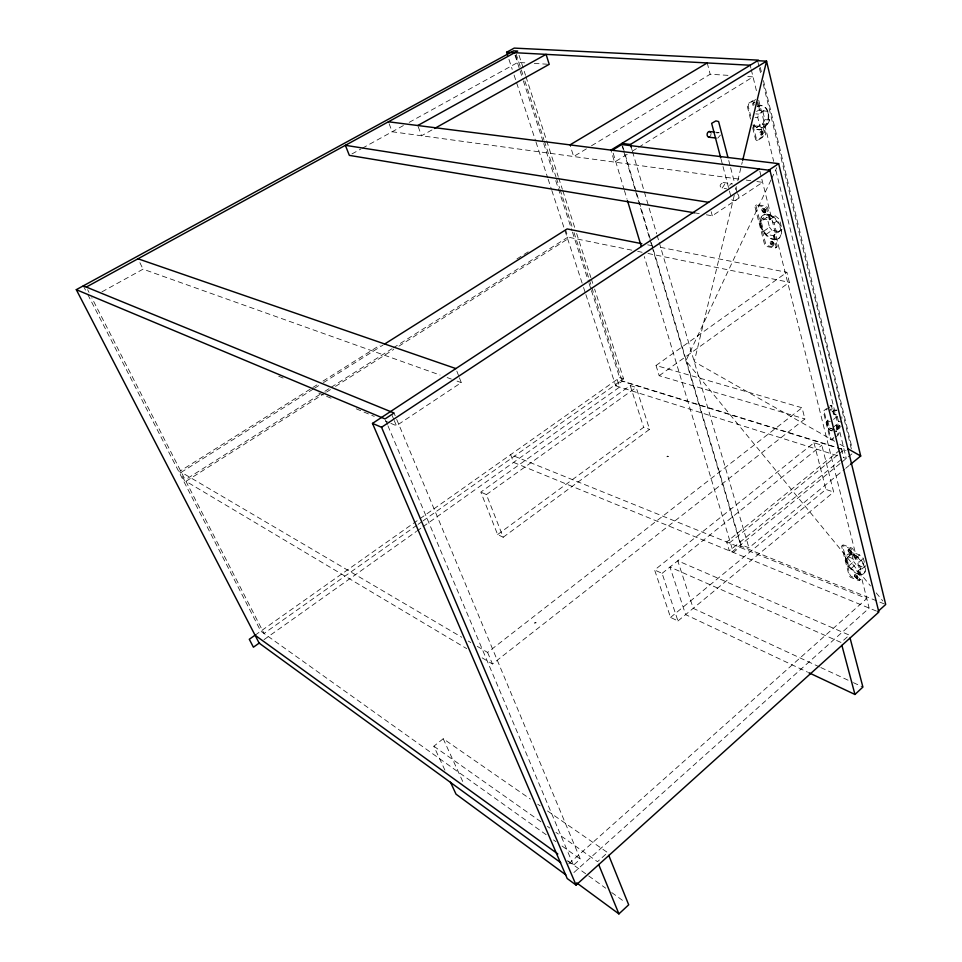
<?xml version="1.0" encoding="UTF-8"?>
<svg xmlns="http://www.w3.org/2000/svg" width="962" height="962" viewBox="0 0 962 962"><rect width="100%" height="100%" fill="white"/><g stroke="black" fill="none" stroke-linecap="round" stroke-linejoin="round"><path stroke-width="0.72" stroke-dasharray="4.81 3.61" d="M761.928 127.994L759.944 126.359L757.767 117.532L758.525 114.129L764.249 110.498L767.604 111.291L769.732 120.094L767.616 124.351L761.928 127.994L756.565 127.465L754.581 125.842L753.955 123.328M834.98 430.086L829.509 427.898L827.777 420.887L828.462 417.929M734.259 195.382L694.251 361.7L834.679 441.269M735.665 189.55L736.363 186.628M737.77 180.796L742.327 161.82M729.665 185.401L730.627 183.862L732.551 183.958M720.406 135.089L717.76 138.167M761.134 221.32L762.132 218.747L768.025 214.742L775.264 215.897L779.485 219.324L781.962 229.317L773.304 235.618L766.089 234.367L763.66 231.241L761.134 221.32L767.003 217.316L768.025 214.742M830.927 410.521L830.879 409.319M753.955 103.595L754.016 105.05M770.983 179.978L685.93 360.786L870.478 585.918M771.62 178.607L776.731 167.737M833.561 411.171L833.862 414.153L836.712 414.285L838.431 421.296L836.567 425.168L837.313 428.246M758.874 106.157L759.355 110.077L762.698 110.87L764.838 119.649L762.734 123.882L764.177 127.85M710.605 136.171L711.11 133.345M859.583 554.942L854.617 559.259L852.536 550.973A2.164 1.13 47.8 0 0 850.492 548.701L842.952 545.875A2.14 1.118 48 0 0 841.774 546.921L849.001 575.252A2.128 1.094 47.5 0 0 851.009 577.501L858.489 580.447A2.14 1.094 47.3 0 0 859.691 579.461L857.635 571.308L850.925 568.698L848.773 565.909L846.837 558.273L852.849 552.404L859.583 554.942L863.383 558.369L865.283 566.053L860.786 569.985L858.092 570.911L858.946 574.338L859.379 573.881M846.837 558.273L852.849 552.404M849.218 550.408C855.038 557.202 847.63 543.843 850.648 552.02M849.891 549.819L849.807 549.951A2.152 1.13 47.8 0 0 848.183 551.094A2.152 1.13 47.8 0 0 851.069 553.066L851.442 552.741M855.567 575.577C861.387 582.335 853.955 569.047 856.998 577.164M856.24 574.987L857.671 576.575M771.572 242.304C770.201 244.733 775.131 244.781 773.652 242.34C770.754 240.813 773.087 242.652 772.907 244.276M772.378 241.751L772.233 241.883A2.381 1.455 55.5 0 0 770.249 243.158A2.381 1.455 55.5 0 0 773.304 245.454L773.568 245.274A2.381 1.455 55.5 0 0 772.642 241.618A2.381 1.455 55.5 0 0 770.514 242.977A2.381 1.455 55.5 0 0 773.568 245.274M573.917 872.522L869.155 608.092L759.283 168.987M567.352 860.822L573.436 865.211L580.314 859.066L395.767 417.171M568.686 863.888L866.774 598.544L510.63 454.665L513.552 462.397L878.859 612.06M859.499 580.423L860.401 579.629M857.635 571.308L862.577 566.991L865.283 566.053M860.786 569.985L858.874 562.301L863.383 558.369M848.773 565.909L853.715 561.628L851.791 553.992M850.925 568.698L855.867 564.405L862.577 566.991M854.653 555.002L855.062 558.862L858.874 562.301M845.851 560.75A12.542 6.506 47.5 0 1 852.813 554.773L854.496 555.531A12.542 6.506 47.5 0 1 864.718 568.001A12.542 6.506 47.5 0 1 859.234 574.422L857.635 573.929A12.542 6.506 47.5 0 1 845.851 560.75L846.307 560.389A12.542 6.518 47.5 0 1 853.27 554.377L854.953 555.146A12.542 6.518 47.5 0 1 865.175 567.604A12.542 6.518 47.5 0 1 859.679 574.025L858.08 573.532A12.542 6.518 47.5 0 1 846.295 560.353M841.942 545.935L842.856 545.153M677.969 620.959L833.669 492.051L821.825 445.214L813.984 442.773L654.617 569.997L670.55 617.412L677.969 620.959L662.096 573.352L654.617 569.997M653.438 249.831L740.92 544.6L748.941 547.823L844.564 469.264M845.718 468.314L849.169 465.476M670.55 617.412L825.913 489.417L833.669 492.051M731.998 551.899L840.824 462.95M841.678 462.241L853.21 452.825M884.306 603.92L740.981 546.175L733.321 552.441L644.299 256.565M841.269 459.499L729.352 550.817L726.659 541.943L839.104 450.733M716.726 132.936L719.167 132.708M729.316 543.013L838.359 454.413M839.513 453.475L844.155 449.699L839.874 448.376M781.962 229.317L773.845 235.245L774.963 239.694L775.468 239.237M662.096 573.352L821.825 445.214M833.838 437.554L831.637 439.321A1.816 1.154 -72.2 0 1 830.098 438.78L823.604 412.71A1.84 1.178 -72.9 0 1 824.422 410.245L826.647 408.501M840.175 427.308L836.243 430.459L829.509 427.898M833.152 427.381L836.098 425.036L841.161 426.527M444.925 770.189L433.838 746.223L443.217 738.744L530.327 799.061M833.525 419.408L838.467 415.476L833.405 414.021L831.553 406.457A1.828 1.178 -73.1 0 0 829.99 405.868M829.797 407.01L825.336 410.509A1.84 1.178 -72.9 0 0 824.518 412.975L831.012 439.057A1.816 1.154 -72.2 0 0 832.551 439.598L838.034 435.197A1.816 1.154 -72.4 0 0 838.852 432.768L837.024 425.3M482.154 657.852L492.46 663.984L804.917 418.951L802.043 407.768L656.036 365.488L659.198 375.709L804.917 418.951M477.272 646.356L487.602 652.44L802.043 407.768M503.21 537.241L649.578 429.341L636.195 387.433L630.218 385.57L480.808 492.087L497.631 534.559L503.21 537.241L486.411 494.588L480.808 492.087M497.631 534.559L643.638 427.32L649.578 429.341M659.198 375.709L789.369 282.323L786.868 272.318L659.427 247.15M486.411 494.588L636.195 387.433M656.036 365.488L786.868 272.318M416.907 525.204L264.021 633.465L91.763 297.715M418.133 524.338L421.801 521.741M423.027 520.875L623.604 378.836L594.6 289.057M585.882 294.588L615.716 385.822L622.173 381.241L835.99 447.486M264.033 639.646L416.318 531.481M416.931 531.036L422.438 527.128M423.039 526.695L619.624 387.049L617.135 379.413L838.443 447.931M255.05 635.209L619.672 377.633L623.604 378.836M775.564 247.871L776.623 247.138M766.089 234.367L771.933 230.339L779.16 231.565M776.623 232.996L774.121 222.992L779.485 219.324M763.66 231.241L769.504 227.224L767.003 217.316M762.132 218.747L769.372 219.925L775.264 215.897M769.311 214.682L769.901 219.552L774.121 222.992M760.341 225.433A14.009 8.646 56 0 1 767.279 214.658L769.095 215.127A14.009 8.646 56 0 1 780.639 228.848A14.009 8.646 56 0 1 775.264 239.706L773.544 239.586A14.009 8.646 56 0 1 760.341 225.433L760.882 225.12M765.091 212.686A2.417 1.491 56.6 0 0 764.682 209.079A2.417 1.491 56.6 0 0 762.169 209.908A2.417 1.491 56.6 0 0 765.091 212.686L765.319 212.566M763.311 209.56L764.117 209.007M764.646 211.568L765.463 211.015M755.471 205.591L756.553 204.87M390.873 423.388L396.416 425.709L461.279 382.611L459.307 377.501M706.361 214.791L712.289 215.777L762.613 182.323L756.661 181.517M832.07 411.652L833.308 410.846A10.618 6.794 -72.7 0 1 837.012 410.209M832.527 411.784L833.765 410.978A10.618 6.794 -72.7 0 1 837.469 410.341M756.565 127.465L762.241 123.833L767.616 124.351M319.841 394.492L184.391 480.387L179.738 471.332L311.592 388.275M324.903 391.269L329.966 388.059M331.229 387.265L391.991 348.725M393.254 347.919L567.953 237.133L565.548 229.774M325.372 392.821L185.967 481.325L466.702 648.641M326.635 392.015L330.435 389.61M335.51 386.387L393.795 349.374M398.869 346.164L569.949 237.542L631.793 250.168M756.577 111.484L758.862 110.041L764.249 110.498M312.854 387.482L317.929 384.283M323.004 381.084L380.05 345.142M516.967 258.886L529.641 250.902M313.311 389.021L181.313 472.258L461.76 637.241M314.574 388.215L322.198 383.417M323.46 382.611L383.116 344.997M755.675 99.591L749.218 103.631A2.104 1.455 -82.5 0 0 748.304 106.409L750.697 115.993M627.236 154.293L614.526 162.109L610.906 150.108M632.323 151.166L637.397 148.04M638.672 147.258L753.03 76.888L745.646 76.431M586.411 148.833L573.653 156.529L570.394 146.188M591.51 145.767L710.16 74.242L729.376 75.433M431.962 129.93L421.536 135.762L417.785 125.517M101.948 291.847L143.061 269.168L440.067 375.048M351.936 153.944L361.015 148.93M362.313 148.22L403.944 125.252M409.175 122.366L517.857 62.41L525.324 62.867M851.334 551.43L849.807 549.951A2.152 1.13 47.8 0 1 851.069 553.066M757.202 106.698L758.633 105.988A12.157 8.321 -82 0 1 767.844 112.638A12.157 8.321 -82 0 1 763.924 127.609L762.589 128.655A12.157 8.321 -82 0 1 753.33 126.25M757.695 106.734L759.126 106.036A12.157 8.321 -82 0 1 768.325 112.686A12.157 8.321 -82 0 1 764.417 127.657L763.082 128.704A12.157 8.321 -82 0 1 752.993 124.675M773.701 243.723L772.606 243.374L772.233 241.883A2.381 1.455 55.5 0 1 773.304 245.454M761.748 132.047C759.343 132.756 762.541 135.714 763.034 133.237C761.868 130.543 762.77 133.285 761.471 134.103M762.481 132.119L761.627 133.057L762.193 134.175M722.113 188.035C731.625 176.407 710.221 187.193 726.454 188.66M534.283 63.42L549.218 64.334M762.698 110.87L767.604 111.291M755.831 113.889L758.525 114.129M755.086 117.292L757.767 117.532M764.838 119.649L769.732 120.094M754.581 125.842L759.944 126.359M761.639 131L761.892 131.024A2.068 1.419 -81.5 0 1 762.253 134.5A2.068 1.419 -81.5 0 1 759.944 133.586A2.068 1.419 -81.5 0 1 761.88 131.06M715.536 132.167L718.482 132.467M756.553 140.175L757.527 140.272M738.816 179.076L392.159 131.758L388.407 121.777M746.247 180.086L750.709 180.7M723.111 182.491L731.878 183.73M694.516 212.818L700.432 213.804M647.715 244.841L652.104 245.707M637.686 251.371L642.111 252.272M647.991 253.475L789.369 282.323M830.94 405.651L831.853 405.916M838.431 421.296L841.882 422.306M827.777 420.887L830.302 421.621M835.918 431.204L835.689 431.132A1.816 1.154 -72.4 0 1 836.315 431.697M831.457 430.687L831.914 430.82A10.618 6.794 -72.7 0 1 828.583 417.376M830.699 439.55L831.613 439.838M837.421 447.931L846.031 450.601M615.716 385.822L837.746 455.772M843.433 457.563L846.295 458.477L775.456 168.639M447.138 377.561L451.382 379.076M457.034 381.096L461.279 382.611M847.883 556.697L854.617 559.259M278.667 376.19L285.594 379.1M318.843 393.085L331.313 398.328M356.241 408.814L374.254 416.39M385.341 421.055L389.49 422.799M819.468 666.919L693.229 608.333L677.765 560.774L849.302 635.112L841.125 642.484L669.961 567.039L685.629 614.622L807.539 672.113M820.827 667.544L852.043 682.034M853.402 682.671L862.902 687.072M839.886 444.228L845.081 447.174M468.217 641.041L470.803 642.556M537.698 804.16L540.151 805.867M547.51 810.954L607.635 852.585L597.522 861.687L555.988 832.395M433.838 746.223L541.329 822.053M547.438 826.358L549.879 828.09M546.163 834.715L260.786 631.156L87.422 293.843M553.487 839.934L555.928 841.678M562.024 846.019L580.314 859.066M568.109 861.05L587.493 875.059M588.708 875.937L605.675 888.179M611.736 892.556L625.059 902.188M876.19 592.881L882.851 600.997M769.504 227.224L771.933 230.339M853.715 561.628L855.867 564.405M87.638 289.67L89.033 292.388M83.309 285.834L86.736 292.508M139.899 262.674L143.061 269.168M443.217 738.744L463.275 782.671M385.63 420.322L387.373 424.458M387.963 425.841L573.436 865.211M487.602 652.44L492.46 663.984M394.035 413.011L395.19 415.776M392.111 415.428L393.723 419.288M394.264 420.574L396.416 425.709M731.733 199.723C734.403 202.645 742.255 198.052 737.385 193.687M456.842 371.128L458.814 376.226M508.946 59.379L512.217 69.36M514.081 75.06L535.521 140.632M535.99 142.063L547.643 177.693M548.112 179.124L551.382 189.105M551.839 190.524L583.08 286.039M583.549 287.458L585.413 293.169M515.608 55.459L517.857 62.41M515.007 55.123L519.636 69.396M520.105 70.827L522.883 79.389M523.34 80.808L543.253 142.172M543.722 143.603L553.908 175M555.759 180.7L571.969 230.652M572.438 232.07L588.648 282.022M589.105 283.441L590.957 289.153M591.426 290.584L619.672 377.633M519.071 55.327L525.517 75.289M525.973 76.707L546.236 139.418M546.693 140.837L558.213 176.467M558.669 177.898L562.361 189.298M562.818 190.716L574.795 227.778M576.635 233.477L590.908 277.657M591.365 279.076L592.748 283.357M516.089 53.824L523.039 75.264M524.891 80.988L543.891 139.61M544.348 141.041L555.928 176.78M556.397 178.21L559.643 188.215M560.1 189.646L572.149 226.828M574.001 232.539L588.828 278.295M589.285 279.726L622.173 381.241M630.218 385.57L643.638 427.32M613.191 153.162L623.989 189.069M624.422 190.5L627.02 199.122M621.729 144.553L623.436 150.312M623.857 151.743L649.506 238.119M649.939 239.562L651.647 245.322M652.068 246.753L740.981 546.175M622.727 146.308L636.375 192.316M636.808 193.759L650.889 241.209M651.31 242.64L653.018 248.388M631.276 147.342L632.118 150.228M632.539 151.659L643.975 190.56M644.396 192.003L656.673 233.778M657.094 235.221L658.79 240.981M659.211 242.424L748.941 547.823M711.195 211.736L712.289 215.777M721.115 159.367L722.63 165.127M723.015 166.57L729.076 189.622M729.449 191.053L730.964 196.813M728.739 160.498L730.242 166.27M730.627 167.713L734.379 182.143M735.882 187.915L737.012 192.244M707.238 62.939L710.16 74.242M813.984 442.773L825.913 489.417M770.442 219.192L767.736 208.393A2.417 1.503 56.6 0 0 765.439 205.952L757.347 204.714A2.405 1.479 56.8 0 0 756.168 206.602L765.548 243.398A2.369 1.443 55.6 0 0 767.784 245.803L775.829 247.258A2.381 1.467 55.4 0 0 777.031 245.466L774.374 234.872M855.519 558.465L853.438 550.18A2.152 1.13 47.8 0 0 851.394 547.907L843.866 545.093A2.14 1.118 48 0 0 842.676 546.151L849.891 574.47A2.128 1.094 47.5 0 0 851.899 576.719L859.379 579.653A2.14 1.106 47.3 0 0 860.581 578.667L858.537 570.526M769.372 219.925L766.654 209.127A2.417 1.503 56.6 0 0 764.357 206.686L756.264 205.435A2.405 1.479 56.8 0 0 755.086 207.323L764.489 244.132A2.369 1.443 55.6 0 0 766.726 246.537L774.771 248.004A2.381 1.467 55.4 0 0 775.973 246.212L773.304 235.618M753.066 125.553L756.433 139.105A2.068 1.419 -81.4 0 0 758.26 140.091L764.61 136.003A2.068 1.419 -81.5 0 0 765.511 133.261L763.227 123.93M750.516 119.108L747.33 106.325A2.104 1.455 -82.5 0 1 748.244 103.547L754.689 99.519A2.104 1.443 -82.6 0 1 755.254 99.326M752.633 127.633L755.471 138.997A2.068 1.419 -81.4 0 0 757.298 139.983L763.636 135.895A2.068 1.419 -81.5 0 0 764.537 133.165L762.241 123.833M756.866 101.912L758.862 110.041M836.098 425.036L837.938 432.491A1.804 1.154 -72.4 0 1 837.12 434.92M841.425 448.857L843.578 457.611M750.18 65.236L750.901 68.146M751.25 69.601L756.95 92.905M758.729 100.18L773.676 161.351M757.852 102.02L759.836 110.125M834.319 414.285L832.467 406.71A1.828 1.178 -73.1 0 0 830.903 406.132M757.96 62.169L759.018 66.546M759.367 68.013L761.134 75.313M763.251 84.067L851.382 449.074M760.293 67.448L761.351 71.825M763.455 80.58L852.152 448.448M754.785 102.176A2.092 1.443 -82.5 0 0 752.861 103.8A2.092 1.443 -82.5 0 0 753.967 106.265A2.104 1.443 -82.5 0 1 753.042 104.365A2.104 1.443 -82.5 0 1 754.028 102.297M754.28 102.176A2.104 1.443 -82.5 0 1 755.026 102.188M839.513 425.288A10.618 6.794 -72.7 0 1 837.529 428.102L836.375 429.184A10.618 6.794 -72.7 0 1 835.148 430.014M832.659 430.772A10.618 6.794 -72.7 0 1 828.126 417.243M841.822 416.726A10.618 6.794 -72.7 0 1 841.87 418.446M839.97 425.42A10.618 6.794 -72.7 0 1 837.986 428.234L836.832 429.329A10.618 6.794 -72.7 0 1 835.605 430.146M835.713 431.192A1.816 1.154 -72.4 0 1 836.543 431.77M830.964 408.97A1.828 1.178 -73 0 1 830.927 410.161M535.401 622.39L534.475 623.111L536.171 622.799L535.401 622.39M667.688 456.18L666.906 456.77L668.434 456.457L667.688 456.18M775.793 239.346L774.085 239.225A14.009 8.658 56 0 1 760.87 225.072A14.009 8.658 56 0 1 767.82 214.285L769.636 214.766A14.009 8.658 56 0 1 781.18 228.475A14.009 8.658 56 0 1 775.793 239.346M762.505 134.524A2.068 1.419 -81.5 0 0 762.132 131.085A2.068 1.419 -81.5 0 0 760.184 133.61A2.068 1.419 -81.5 0 0 762.505 134.524M761.904 210.101A2.417 1.491 56.6 0 0 764.814 212.867A2.417 1.491 56.6 0 0 764.417 209.259A2.417 1.491 56.6 0 0 761.904 210.101M763.07 210.149A1.202 0.746 56.6 0 0 764.465 211.64A1.202 0.746 56.6 0 0 764.405 209.896A1.202 0.746 56.6 0 0 763.07 210.149M763.876 209.596A1.202 0.746 56.6 0 0 765.283 211.087A1.202 0.746 56.6 0 0 765.211 209.343A1.202 0.746 56.6 0 0 763.876 209.596M854.545 576.226A2.14 1.094 47.4 0 0 857.407 578.222A2.14 1.094 47.4 0 0 856.228 575.264A2.14 1.094 47.4 0 0 854.545 576.226M848.412 550.901A2.152 1.13 47.8 0 0 851.298 552.873A2.152 1.13 47.8 0 0 850.095 549.867A2.152 1.13 47.8 0 0 848.412 550.901M854.773 576.034A2.14 1.094 47.4 0 0 857.623 578.018A2.14 1.094 47.4 0 0 856.445 575.06A2.14 1.094 47.4 0 0 854.773 576.034"/><path stroke-width="1.44" d="M742.688 160.365L766.546 61.159L757.611 60.714M576.683 882.851L618.915 913.9L628.691 904.809L608.742 855.338M808.898 672.751L854.953 694.468L862.902 687.072L850.059 637.998M877.777 611.616L885.701 604.485L778.655 163.66L621.729 144.553L612.325 150.288M759.283 168.987L372.498 423.4L567.207 878.534L576.058 885.052L878.859 612.06L769.961 170.346L388.407 121.777M850.324 464.526L860.689 456.012L766.546 61.159L630.423 144.456L621.873 143.422M259.536 642.844L253.415 647.198L249.29 639.273L255.423 634.944M372.498 423.4L381.541 427.272L769.961 170.346M768.758 170.202L778.655 163.66M384.379 344.192L567.147 228.932L641.846 243.687M610.906 150.108L758.525 60.149L514.237 48.1L506.613 52.261L507.551 55.111M569.985 144.889L707.238 62.939M434.571 128.475L549.218 64.334L546.079 54.353L417.785 125.517M560.75 862.673L259.151 643.121L76.299 289.67L513.624 50.842L517.688 51.058L86.291 287.061M709.691 137.049C706.421 138.071 706.24 132.071 709.078 131.541M709.102 131.529L714.057 132.01M506.613 52.261L750.18 65.236M708.621 137.217L715.92 137.999M708.633 202.309L345.37 145.322L349.338 155.375L694.516 212.818M727.993 157.612L718.602 121.549L715.908 120.899L711.639 123.34L720.742 157.936M137.987 258.778L455.856 368.566M83.309 285.834L394.035 413.011L385.04 418.939L76.299 289.67M709.643 131.541L710.569 132.143M847.69 448.641L860.689 456.012M255.05 635.209L557.828 853.943M565.824 874.867L456.012 794.155L450.469 782.178M381.541 427.272L576.058 885.052M598.641 864.441L618.915 913.9M627.452 200.553L641.281 246.512M630.423 144.456L631.276 147.342M841.894 645.37L854.953 694.468"/></g></svg>
